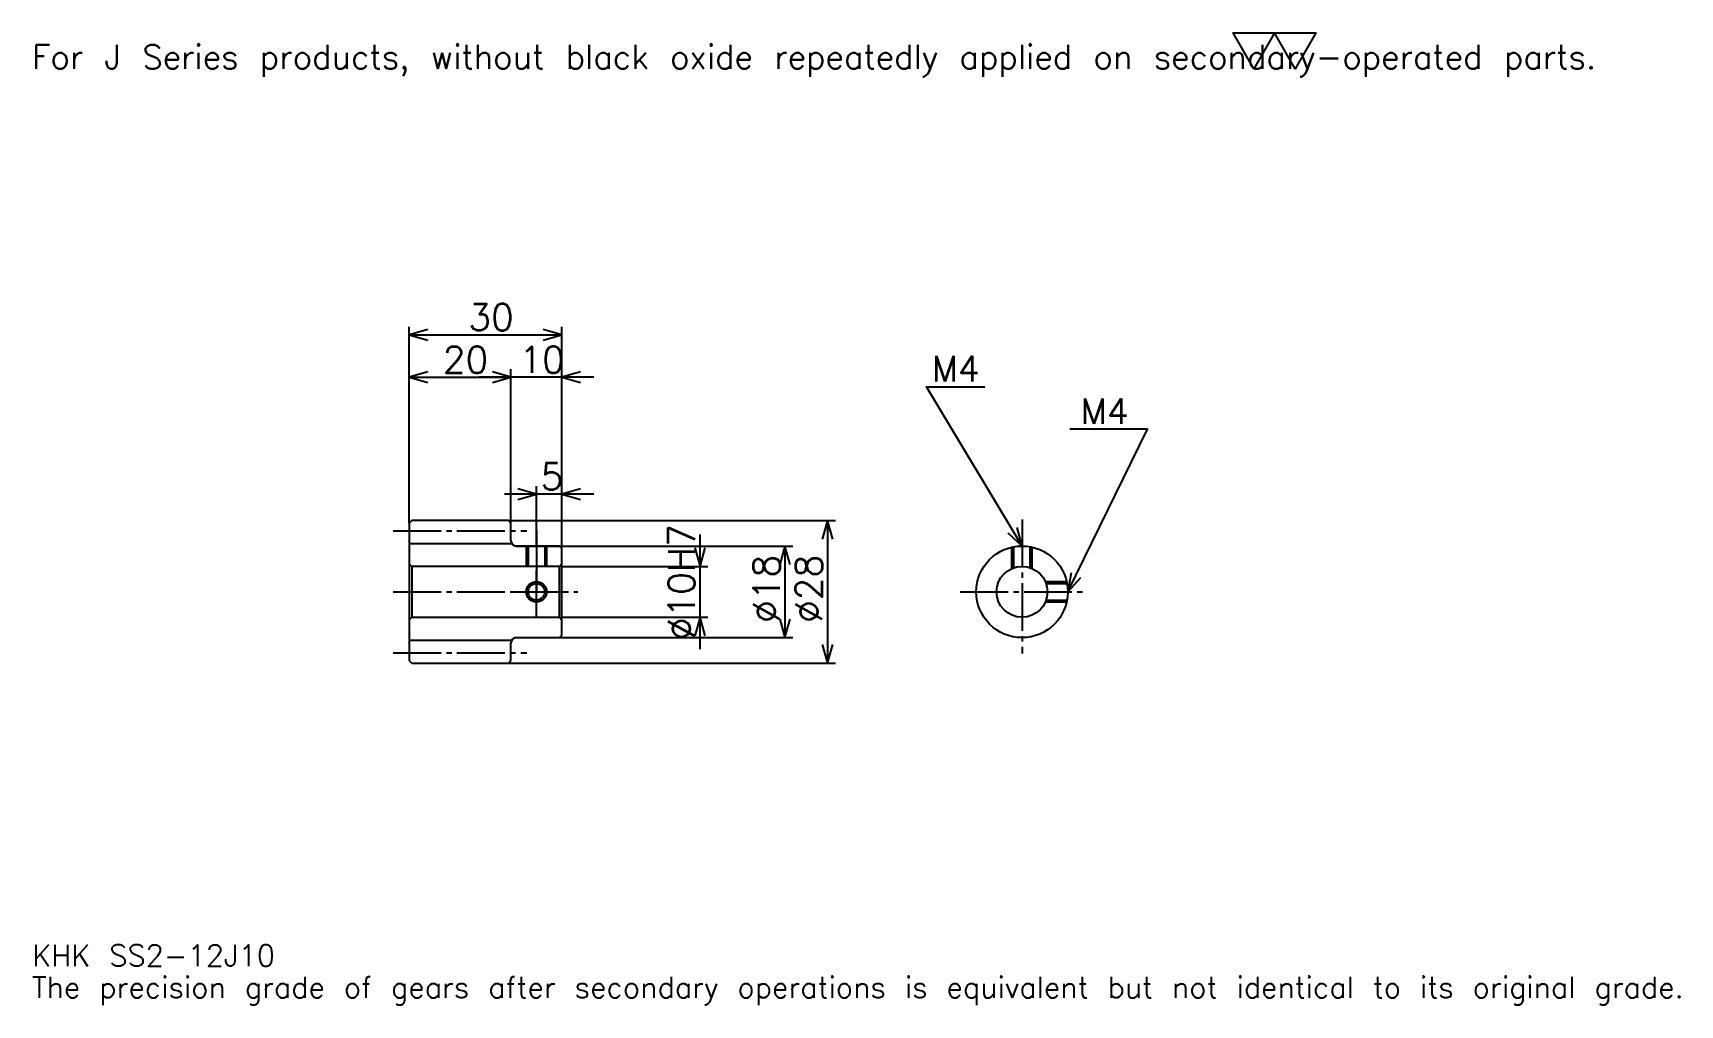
# Model space of a CAD drawing. Extents: x 11 to 334, y 4 to 195.
import ezdxf

# ---------------------------------------------------------------- set-up
doc = ezdxf.new("R2010")
doc.units = 0
doc.linetypes.add('DASHDOT', pattern=[12.521738, 9.391304, -1.043478, 1.043478, -1.043478])
doc.layers.get('0').update_dxf_attribs({"linetype": 'CONTINUOUS'})
doc.layers.add('DASHDOT', color=6, linetype='DASHDOT')
doc.styles.add('KANJI', font='TXT', dxfattribs={"bigfont": 'BIGFONT'})

msp = doc.modelspace()

# ---------------------------------------------------------------- linework, layer by layer
at = {"color": 5}
for p, q in [((84.521736, 99.043472), (84.521736, 137.130432)), ((114.521736, 99.043472), (114.521736, 137.130432)), ((84.521736, 135.565216), (114.521736, 135.565216)), ((84.521736, 127.217384), (104.521736, 127.217384)), ((120.782608, 127.217384), (98.260864, 127.217384)), ((104.521736, 99.043472), (104.521736, 128.782593)), ((120.782608, 104.260864), (103.260864, 104.260864)), ((109.521736, 99.043472), (109.521736, 105.82608)), ((84.521736, 98.543472), (84.521736, 99.043472)), ((104.021736, 99.043472), (114.521736, 99.043472)), ((104.521736, 98.543472), (104.521736, 99.043472)), ((109.521736, 94.043472), (109.521736, 99.043472)), ((109.521736, 94.043472), (109.521736, 99.043472)), ((114.521736, 99.043472), (168.260864, 99.043472)), ((114.521736, 93.543472), (114.521736, 99.043472)), ((166.695648, 99.043472), (166.695648, 71.043472)), ((105.521736, 94.043472), (114.521736, 94.043472)), ((114.521736, 94.043472), (159.91304, 94.043472)), ((141.652161, 73.7826), (141.652161, 96.304344)), ((158.347824, 94.043472), (158.347824, 76.043472)), ((114.521736, 90.043472), (143.217377, 90.043472)), ((114.521736, 80.043472), (143.217377, 80.043472)), ((105.521736, 76.043472), (114.521736, 76.043472)), ((114.521736, 76.043472), (159.91304, 76.043472)), ((104.021736, 71.043472), (114.521736, 71.043472)), ((114.521736, 71.043472), (168.260864, 71.043472))]:
    msp.add_line(p, q, dxfattribs=at)
at = {"color": 4}
for p, q in [((84.521736, 94.543472), (104.521736, 94.543472)), ((85.021736, 90.043472), (85.021736, 80.043472)), ((114.021736, 90.043472), (114.521736, 90.543472)), ((114.021736, 80.043472), (114.521736, 79.543472)), ((84.521736, 75.543472), (104.521736, 75.543472))]:
    msp.add_line(p, q, dxfattribs=at)
at = {"color": 7}
msp.add_lwpolyline([(250.434784, 187.82608), (246.365219, 194.87999), (262.643494, 194.87999), (258.573914, 187.82608), (254.504349, 194.87999), (250.434784, 187.82608)], dxfattribs=at)
at = {"color": 5}
for points in [[(88.173912, 136.608688), (84.521736, 135.565216), (88.173912, 134.521729)], [(110.86956, 134.521729), (114.521736, 135.565216), (110.86956, 136.608688)], [(88.173912, 128.260864), (84.521736, 127.217384), (88.173912, 126.173904)], [(100.86956, 126.173904), (104.521736, 127.217384), (100.86956, 128.260864)], [(100.86956, 126.173904), (104.521736, 127.217384), (100.86956, 128.260864)], [(118.173912, 128.260864), (114.521736, 127.217384), (118.173912, 126.173904)], [(204.91304, 94.043472), (186.130432, 125.347824), (197.608704, 125.347824)], [(213.913055, 85.043472), (229.565216, 116.999992), (214.330414, 116.999992)], [(105.86956, 103.217384), (109.521736, 104.260864), (105.86956, 105.304344)], [(118.173912, 105.304344), (114.521736, 104.260864), (118.173912, 103.217384)], [(167.739136, 95.391296), (166.695648, 99.043472), (165.652161, 95.391296)], [(202.139236, 96.638321), (204.91304, 94.043472), (203.928787, 97.712051)], [(159.391296, 90.391296), (158.347824, 94.043472), (157.304352, 90.391296)], [(140.608688, 93.695648), (141.652161, 90.043472), (142.695648, 93.695648)], [(214.582397, 88.782349), (213.913055, 85.043472), (216.456635, 87.864365)], [(142.695648, 76.391296), (141.652161, 80.043472), (140.608688, 76.391296)], [(157.304352, 79.695648), (158.347824, 76.043472), (159.391296, 79.695648)], [(165.652161, 74.695648), (166.695648, 71.043472), (167.739136, 74.695648)]]:
    msp.add_lwpolyline(points, dxfattribs=at)
at = {"color": 4}
for points in [[(104.521736, 95.043472), (104.521736, 98.543472), (104.021736, 99.043472), (85.021736, 99.043472), (84.521736, 98.543472), (84.521736, 79.543472)], [(105.521736, 76.043472), (114.021736, 76.043472), (114.521736, 76.543472), (114.521736, 93.543472), (114.021736, 94.043472), (105.521736, 94.043472)], [(107.521736, 94.043472), (107.521736, 90.043472)], [(107.901733, 94.043472), (107.901733, 90.043472)], [(111.141739, 94.043472), (111.141739, 90.043472)], [(111.521736, 94.043472), (111.521736, 90.043472)], [(203.29303, 89.773758), (203.29303, 93.896469)], [(206.533051, 89.773758), (206.533051, 93.896469)], [(202.91304, 89.626045), (202.91304, 93.818436)], [(206.91304, 89.626045), (206.91304, 93.818436)], [(84.521736, 79.543472), (85.021736, 80.043472), (114.021736, 80.043472), (114.021736, 90.043472), (85.021736, 90.043472), (84.521736, 90.543472)], [(209.495605, 87.043472), (213.688019, 87.043472)], [(209.643326, 86.663475), (213.766052, 86.663475)], [(209.495605, 83.043472), (213.688019, 83.043472)], [(209.643326, 83.42347), (213.766052, 83.42347)], [(84.521736, 79.543472), (84.521736, 71.543472), (85.021736, 71.043472), (104.021736, 71.043472), (104.521736, 71.543472), (104.521736, 75.043472)]]:
    msp.add_lwpolyline(points, dxfattribs=at)
for centre, radius in [((204.91304, 85.043472), 9), ((204.91304, 85.043472), 5), ((109.521736, 85.043472), 1.62)]:
    msp.add_circle(centre, radius, dxfattribs=at)
at = {"color": 7}
msp.add_circle((109.521736, 85.043472), 2, dxfattribs=at)
at = {"color": 4}
for centre, start, end in [((105.521736, 95.043472), 180, 270), ((105.521736, 75.043472), 90, 180)]:
    msp.add_arc(centre, 1, start, end, dxfattribs=at)
at = {"layer": 'DASHDOT', "color": 7}
for p, q in [((204.91304, 99.260864), (204.91304, 72.91304)), ((81.391304, 97.043472), (107.652168, 97.043472)), ((109.521736, 94.043472), (109.521736, 85.043472)), ((81.391304, 85.043472), (117.652176, 85.043472)), ((192.782608, 85.043472), (217.043488, 85.043472)), ((81.391304, 73.043472), (107.652168, 73.043472))]:
    msp.add_line(p, q, dxfattribs=at)
for points in [[(109.521736, 97.173904), (109.521736, 86.91304)], [(109.521736, 79.91304), (109.521736, 90.173904)], [(104.391296, 85.043472), (114.652176, 85.043472)]]:
    msp.add_lwpolyline(points, dxfattribs=at)

# ---------------------------------------------------------------- texts
at = {"color": 7, "style": 'KANJI'}
for s, height, p in [('For J Series products, without black oxide repeatedly applied on secondary-operated parts.', 4.695652, (10.434783, 187.82608)), ('30', 5.217391, (96.130432, 136.399994)), ('20', 5.217391, (91.130432, 128.05217)), ('10', 5.217391, (106.130432, 128.05217)), ('M4', 5.008696, (187.17392, 126.391296)), ('M4', 5.008696, (216.417389, 118.043472)), ('5', 5.217391, (110.32608, 105.095642)), ('KHK SS2-12J10', 4.173913, (10.434783, 11.478261)), ('The precision grade of gears after secondary operations is equivalent but not identical to its original grade.', 4.173913, (10.434783, 5.217391))]:
    msp.add_text(s, height=height, dxfattribs=at).set_placement(p)
for s, p in [('%%c10H7', (140.608688, 75.521736)), ('%%c18', (157.304352, 78.91304)), ('%%c28', (165.652161, 78.91304))]:
    msp.add_text(s, height=5.217391, rotation=90, dxfattribs=at).set_placement(p)

doc.saveas('drawing.dxf')
